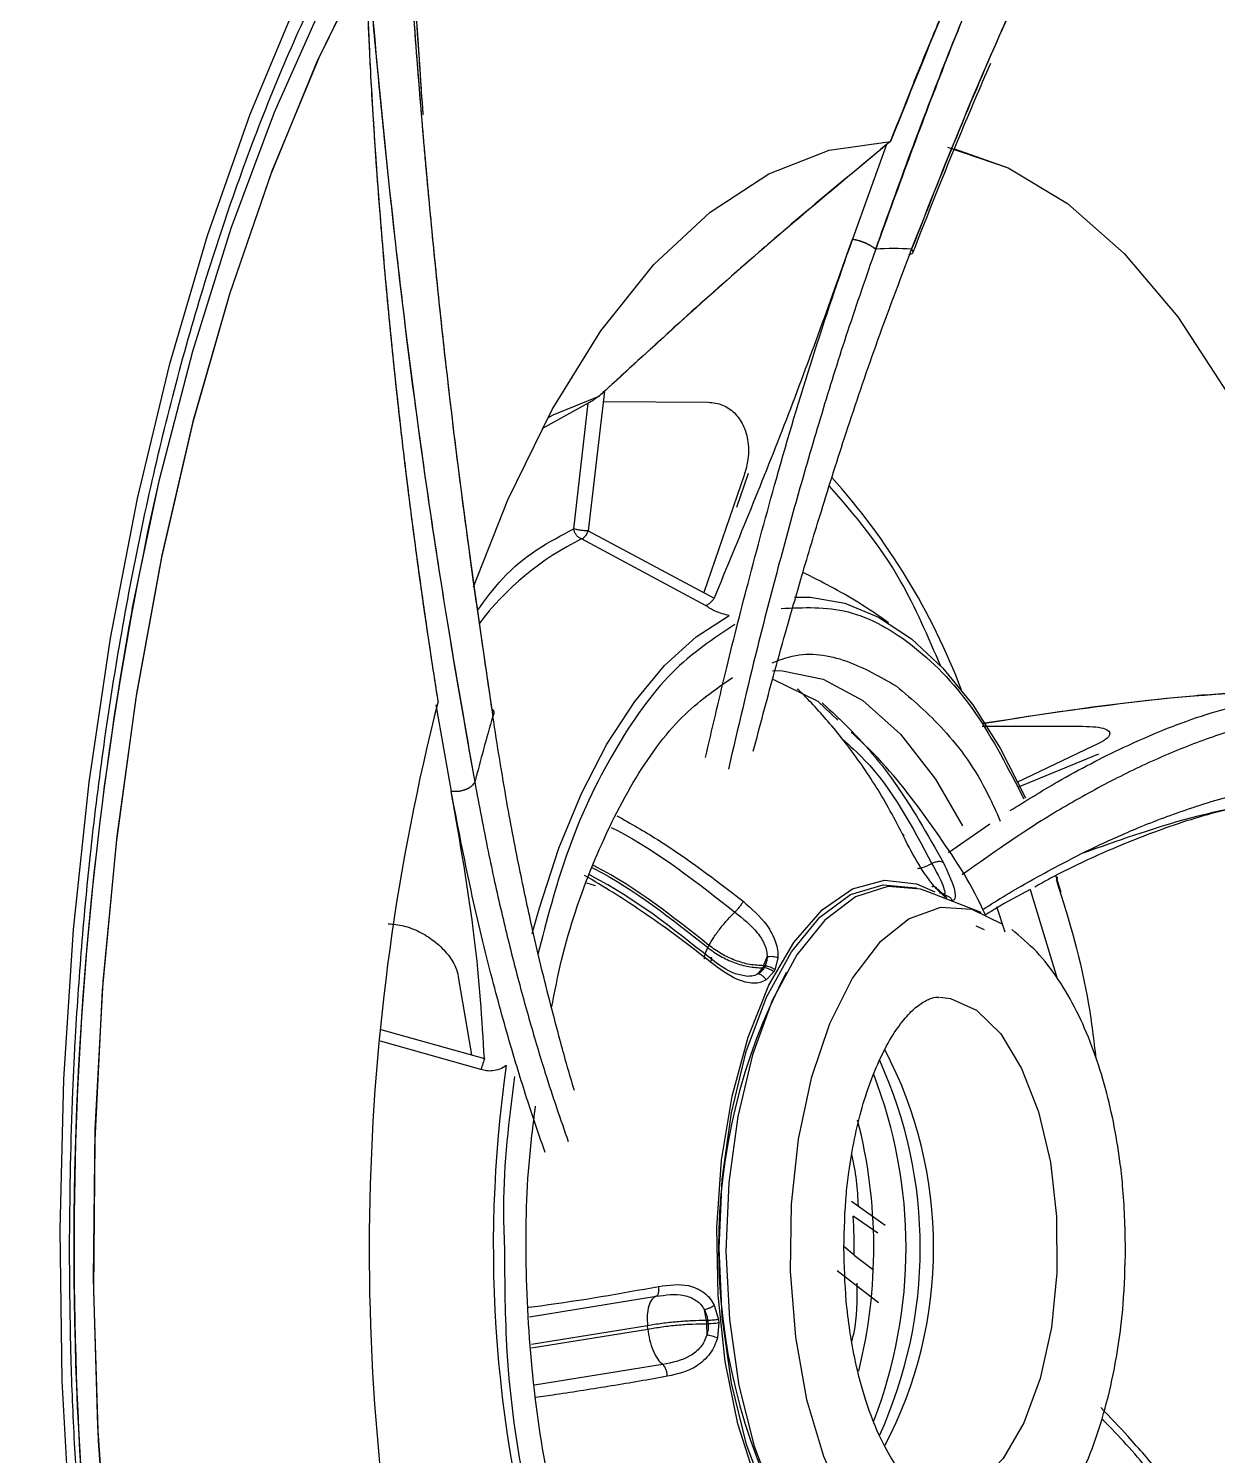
# Model space of a CAD drawing. Header units: inches. Extents: x 0 to 84, y -22 to 124.
# Drawn here: x 14.856 to 16.167, y 19.894 to 21.468 of the extents above; entities that cross this region are included whole.
import ezdxf

# ---------------------------------------------------------------- set-up
doc = ezdxf.new("R2010")
doc.units = ezdxf.units.IN
doc.header["$MEASUREMENT"] = 0
doc.layers.add('1', color=4, linetype='Continuous')
doc.layers.add('BDIM_CYAN', color=4, linetype='Continuous')

# ---------------------------------------------------------------- blocks, each defined once
blk = doc.blocks.new('2020 RELAY')
at = {"layer": '1', "color": 3, "linetype": 'Continuous', "lineweight": 25}
for points, knots in [([(17.3302, 16.6245), (17.322, 16.6184), (17.3057, 16.6062), (17.2811, 16.5883), (17.2564, 16.5708), (17.2315, 16.5535), (17.2064, 16.5366), (17.1813, 16.5201), (17.156, 16.5038), (17.1306, 16.4879), (17.1051, 16.4724), (17.0794, 16.4571), (17.0536, 16.4423), (17.0277, 16.4277), (17.0017, 16.4136), (16.9756, 16.3997), (16.9494, 16.3862), (16.9231, 16.3731), (16.8966, 16.3603), (16.8701, 16.3479), (16.8435, 16.3358), (16.8167, 16.3241), (16.7899, 16.3127), (16.763, 16.3017), (16.736, 16.2911), (16.7089, 16.2808), (16.6817, 16.2709), (16.6545, 16.2613), (16.6271, 16.2521), (16.5997, 16.2433), (16.5723, 16.2349), (16.5447, 16.2268), (16.5171, 16.2191), (16.4894, 16.2117), (16.4617, 16.2047), (16.4339, 16.1981), (16.4061, 16.1919), (16.3782, 16.186), (16.3503, 16.1805), (16.3223, 16.1754), (16.2943, 16.1707), (16.2663, 16.1663), (16.2382, 16.1623), (16.2101, 16.1587), (16.182, 16.1554), (16.1539, 16.1525), (16.1257, 16.15), (16.0975, 16.1479), (16.0693, 16.1462), (16.0411, 16.1448), (16.013, 16.1438), (15.9848, 16.1432), (15.9566, 16.143), (15.9284, 16.1432), (15.9003, 16.1437), (15.8721, 16.1446), (15.844, 16.1459), (15.8159, 16.1476), (15.7878, 16.1497), (15.7598, 16.1521), (15.7318, 16.1549), (15.7038, 16.1581), (15.6759, 16.1617), (15.648, 16.1656), (15.6202, 16.1699), (15.5924, 16.1746), (15.5647, 16.1797), (15.537, 16.1851), (15.5094, 16.1909), (15.4819, 16.1971), (15.4545, 16.2037), (15.4271, 16.2106), (15.3998, 16.2179), (15.3725, 16.2256), (15.3454, 16.2336), (15.3183, 16.242), (15.1881, 16.2844), (14.9597, 16.3822), (14.6511, 16.5777), (14.3681, 16.8251), (14.1149, 17.1193), (13.8952, 17.4558), (13.7116, 17.8283), (13.5664, 18.2308), (13.4611, 18.656), (13.3968, 19.0966), (13.374, 19.545), (13.3931, 19.9932), (13.4536, 20.4335), (13.5551, 20.8582), (13.6963, 21.26), (13.8762, 21.6318), (14.0923, 21.9674), (14.3421, 22.2608), (14.6221, 22.5071), (14.9282, 22.7019), (15.2553, 22.8419), (15.5976, 22.9245), (15.9486, 22.9484), (16.301, 22.913), (16.5503, 22.8456), (16.6985, 22.7905), (16.7505, 22.7696), (16.8022, 22.7475), (16.8536, 22.724), (16.9046, 22.6992), (16.9552, 22.6731), (17.0055, 22.6458), (17.0553, 22.6171), (17.1047, 22.5872), (17.1536, 22.5561), (17.2021, 22.5237), (17.2501, 22.4901), (17.2817, 22.4667), (17.2975, 22.455)], [0, 0, 0, 0, 0.002502, 0.005004, 0.007506, 0.010008, 0.012509, 0.015011, 0.017512, 0.020014, 0.022515, 0.025017, 0.027518, 0.03002, 0.032521, 0.035022, 0.037523, 0.040024, 0.042525, 0.045026, 0.047527, 0.050028, 0.052529, 0.05503, 0.057531, 0.060031, 0.062532, 0.065033, 0.067534, 0.070034, 0.072535, 0.075036, 0.077537, 0.080038, 0.082539, 0.08504, 0.087541, 0.090043, 0.092544, 0.095046, 0.097547, 0.100049, 0.102551, 0.105052, 0.107554, 0.110056, 0.112558, 0.11506, 0.117562, 0.120064, 0.122566, 0.125068, 0.12757, 0.130072, 0.132574, 0.135076, 0.137577, 0.140079, 0.142581, 0.145082, 0.147584, 0.150086, 0.152587, 0.155089, 0.15759, 0.160092, 0.162593, 0.165095, 0.167596, 0.170097, 0.172599, 0.1751, 0.177601, 0.180102, 0.182603, 0.185104, 0.187606, 0.218845, 0.250085, 0.281328, 0.312575, 0.343824, 0.375073, 0.406319, 0.437562, 0.468804, 0.500046, 0.531287, 0.562529, 0.593772, 0.625017, 0.656266, 0.687515, 0.718762, 0.750006, 0.781244, 0.812485, 0.843729, 0.874977, 0.906228, 0.937469, 0.942278, 0.947087, 0.951897, 0.956706, 0.961516, 0.966326, 0.971136, 0.975946, 0.980757, 0.985567, 0.990378, 0.995189, 1, 1, 1, 1]), ([(16.6732, 21.9576), (16.5892, 22.0192), (16.4212, 22.1424), (16.1486, 22.2697), (15.867, 22.3526), (15.5794, 22.3847), (15.2915, 22.3677), (15.0082, 22.3004), (14.7343, 22.1852), (14.4748, 22.0229), (14.2341, 21.8177), (14.0167, 21.5718), (13.826, 21.2908), (13.6659, 20.9785), (13.5382, 20.6413), (13.4471, 20.2845), (13.3899, 19.9173), (13.384, 19.6688), (13.381, 19.5459)], [0, 0, 0, 0, 0.062584, 0.125162, 0.187745, 0.250324, 0.312916, 0.375487, 0.438081, 0.500649, 0.563252, 0.625812, 0.688396, 0.750974, 0.813558, 0.876137, 0.938707, 1, 1, 1, 1]), ([(13.3815, 19.5236), (13.3856, 19.4029), (13.3941, 19.1567), (13.4547, 18.7915), (13.5494, 18.4345), (13.6806, 18.0969), (13.8438, 17.7844), (14.0375, 17.5029), (14.2573, 17.2566), (14.5002, 17.0507), (14.7612, 16.8879), (15.0363, 16.7721), (15.3203, 16.7041), (15.6085, 16.6865), (15.8957, 16.718), (16.1764, 16.8003), (16.4477, 16.927), (16.6145, 17.0498), (16.6978, 17.1112)], [0, 0, 0, 0, 0.060245, 0.122878, 0.185562, 0.248182, 0.310853, 0.373485, 0.436149, 0.498788, 0.56146, 0.624091, 0.686766, 0.749394, 0.812074, 0.874697, 0.937386, 1, 1, 1, 1])]:
    blk.add_open_spline(points, degree=3, knots=knots, dxfattribs=at)
at = {"layer": 'BDIM_CYAN'}
for p, q in [((15.8069, 20.8431), (15.8025, 20.8396)), ((15.8025, 20.8396), (15.7647, 20.7354)), ((15.8025, 20.8396), (15.7647, 20.7354)), ((15.4912, 20.5675), (15.4733, 20.4136)), ((15.4732, 20.5545), (15.4223, 20.5261)), ((15.4574, 20.4158), (15.4732, 20.5545)), ((15.4896, 20.5563), (15.6058, 20.5556)), ((15.6452, 20.475), (15.6007, 20.3455)), ((15.6499, 20.4767), (15.637, 20.4393)), ((15.6028, 20.3312), (15.466, 20.4047)), ((15.4733, 20.4136), (15.6122, 20.3394)), ((15.7268, 20.2254), (15.6765, 20.2498)), ((15.3053, 20.2218), (15.3222, 20.1261)), ((15.3053, 20.2218), (15.3222, 20.1261)), ((15.7487, 20.2047), (15.7268, 20.2254)), ((15.7315, 20.2238), (15.7373, 20.2183)), ((15.9079, 20.1982), (16.0186, 20.198)), ((16.0299, 20.176), (15.946, 20.136)), ((15.9474, 20.1307), (16.0367, 20.1677)), ((15.8709, 20.0589), (15.9164, 20.0902)), ((15.4814, 20.0219), (15.4717, 20.0248)), ((15.9888, 20.0337), (15.9948, 20.0151)), ((15.9066, 19.9925), (15.8491, 20.0151)), ((15.8672, 20.0095), (15.8586, 20.0174)), ((15.9609, 20.0179), (15.9901, 19.9209)), ((15.9236, 19.9993), (15.9328, 19.9712)), ((15.9009, 19.9779), (15.91, 19.9737)), ((15.6052, 19.9538), (15.6065, 19.9563)), ((15.6656, 19.9314), (15.6605, 19.9247)), ((15.6656, 19.9314), (15.6671, 19.9314)), ((15.6668, 19.9338), (15.6706, 19.9435)), ((15.6684, 19.9338), (15.6668, 19.9338)), ((15.6792, 19.9294), (15.678, 19.927)), ((15.6826, 19.9423), (15.6792, 19.9294)), ((15.33, 19.9217), (15.3445, 19.8354)), ((15.678, 19.927), (15.6696, 19.9181)), ((15.3549, 19.8194), (15.244, 19.8506)), ((15.2446, 19.8633), (15.3588, 19.8314)), ((15.801, 19.6471), (15.7638, 19.6736)), ((15.7926, 19.6389), (15.7657, 19.6576)), ((15.7667, 19.6145), (15.7553, 19.6242)), ((15.7667, 19.6145), (15.7881, 19.5984)), ((15.7935, 19.562), (15.7481, 19.5971)), ((15.4084, 19.5466), (15.5482, 19.5691)), ((15.6036, 19.5425), (15.6015, 19.5542)), ((15.6124, 19.5592), (15.6169, 19.5436)), ((15.5387, 19.5366), (15.4106, 19.516)), ((15.5391, 19.5329), (15.5387, 19.5366)), ((15.6052, 19.5425), (15.6036, 19.5425)), ((15.6039, 19.5389), (15.6041, 19.5264)), ((15.6039, 19.5389), (15.6055, 19.5389)), ((15.6172, 19.5401), (15.6159, 19.5234)), ((15.6169, 19.5436), (15.6172, 19.5401)), ((15.4109, 19.5123), (15.5391, 19.5329)), ((15.5554, 19.4939), (15.4139, 19.4711))]:
    blk.add_line(p, q, dxfattribs=at)
at = {"layer": 'BDIM_CYAN', "flags": 128}
for points in [[(15.2557, 18.0509), (15.1954, 18.1583), (15.1395, 18.276), (15.0885, 18.4031), (15.0428, 18.5388), (15.0026, 18.6821), (14.9682, 18.832), (14.9399, 18.9874), (14.9178, 19.1473), (14.9022, 19.3105), (14.8931, 19.4759), (14.8906, 19.6424), (14.8947, 19.8087), (14.9054, 19.9737), (14.9226, 20.1362), (14.9462, 20.2951), (14.976, 20.4493), (15.0118, 20.5978), (15.0534, 20.7393), (15.1004, 20.8731), (15.1526, 20.9981)], [(16.2729, 21.2831), (16.2518, 21.3082), (16.1824, 21.38), (16.1105, 21.4391), (16.0364, 21.4851), (15.9607, 21.5177), (15.884, 21.5367), (15.8068, 21.5418), (15.7297, 21.5331), (15.6532, 21.5107), (15.5778, 21.4747), (15.5042, 21.4253), (15.4329, 21.3629), (15.3643, 21.288), (15.2989, 21.2011), (15.2373, 21.1028), (15.1799, 20.9939), (15.127, 20.8751), (15.0791, 20.7472), (15.0366, 20.6113), (14.9996, 20.4682), (14.97, 20.3272)], [(16.0432, 21.4815), (16.0364, 21.4851), (15.9607, 21.5177), (15.884, 21.5367), (15.8068, 21.5418), (15.7297, 21.5332), (15.6532, 21.5107), (15.5778, 21.4747), (15.5042, 21.4253), (15.4329, 21.3629), (15.3643, 21.288), (15.2989, 21.2011), (15.2373, 21.1028), (15.1799, 20.9939), (15.127, 20.8751), (15.0791, 20.7472), (15.0366, 20.6113), (14.9996, 20.4682), (14.9918, 20.4337)], [(15.2328, 21.0508), (15.176, 20.9355), (15.1242, 20.8102), (15.0778, 20.6759), (15.0372, 20.5335), (15.0025, 20.3843), (14.9742, 20.2292), (14.9524, 20.0695), (14.9372, 19.9064), (14.9289, 19.7412), (14.9274, 19.575), (14.9328, 19.4093), (14.945, 19.2451), (14.9639, 19.0838), (14.9895, 18.9266), (15.0214, 18.7747), (15.0595, 18.6293), (15.1035, 18.4914), (15.153, 18.3622), (15.2076, 18.2425), (15.267, 18.1333), (15.3307, 18.0355)], [(15.2298, 21.0452), (15.174, 20.931), (15.1231, 20.8071), (15.0774, 20.6745), (15.0373, 20.5341), (15.0031, 20.3869), (14.975, 20.2341), (14.9532, 20.0768), (14.9379, 19.9161), (14.9292, 19.7532), (14.9272, 19.5893), (14.9319, 19.4257), (14.9433, 19.2636), (14.9612, 19.1041), (14.9855, 18.9485), (15.0161, 18.7978), (15.0527, 18.6533), (15.0951, 18.5159), (15.1429, 18.3867), (15.1958, 18.2667), (15.2534, 18.1567), (15.3152, 18.0576)], [(15.3469, 20.3517), (15.3847, 20.4479), (15.4334, 20.5475), (15.4873, 20.6343), (15.5457, 20.7073), (15.6077, 20.7653), (15.6725, 20.8076), (15.7392, 20.8337), (15.8069, 20.8431)], [(15.3469, 20.3517), (15.3847, 20.4479), (15.4334, 20.5475), (15.4873, 20.6343), (15.5457, 20.7073), (15.6077, 20.7653), (15.6725, 20.8076), (15.7392, 20.8337), (15.8069, 20.8431)], [(15.8697, 20.8368), (15.9367, 20.814), (16.0019, 20.7748), (16.0646, 20.7197), (16.1237, 20.6496), (16.1785, 20.5653), (16.2283, 20.4681), (16.2723, 20.3593), (16.31, 20.2404)], [(15.8761, 20.8354), (15.9367, 20.814), (16.0019, 20.7748), (16.0646, 20.7197), (16.1237, 20.6496), (16.1785, 20.5653), (16.2283, 20.4681), (16.2723, 20.3593), (16.31, 20.2404)], [(15.485, 20.5617), (15.4342, 20.5413), (15.4283, 20.538)], [(15.701, 20.3404), (15.7185, 20.3404), (15.7564, 20.3339), (15.7937, 20.3185), (15.8299, 20.2945), (15.8646, 20.262), (15.8974, 20.2216), (15.9279, 20.1738), (15.9557, 20.1191)], [(15.4116, 19.9693), (15.4194, 19.9976), (15.441, 20.0635), (15.466, 20.1239), (15.494, 20.1781), (15.5247, 20.2253), (15.5576, 20.265), (15.5925, 20.2968), (15.6289, 20.3201)], [(15.6766, 20.2594), (15.6877, 20.2593), (15.7326, 20.2498), (15.7763, 20.2263), (15.8179, 20.1893), (15.8564, 20.1397), (15.8862, 20.0881)], [(15.9075, 19.2762), (15.8833, 19.2499), (15.8496, 19.2267), (15.8144, 19.217), (15.7789, 19.2212), (15.7444, 19.239), (15.7121, 19.2699), (15.683, 19.3128), (15.6581, 19.3662), (15.6383, 19.4284), (15.6243, 19.4972), (15.6165, 19.5702), (15.6151, 19.6451), (15.6204, 19.7192), (15.632, 19.79), (15.6496, 19.8551), (15.6725, 19.9122), (15.7, 19.9596), (15.7312, 19.9954), (15.765, 20.0186), (15.8002, 20.0282), (15.8356, 20.0241), (15.8557, 20.0155)], [(15.8357, 19.226), (15.8348, 19.2258), (15.7987, 19.2221), (15.763, 19.2329), (15.7288, 19.2578), (15.6975, 19.2958), (15.6702, 19.3457), (15.6478, 19.4056), (15.6312, 19.4734), (15.621, 19.5465), (15.6176, 19.6224), (15.621, 19.6983), (15.6312, 19.7714), (15.6477, 19.8392), (15.6701, 19.8992), (15.6974, 19.9491), (15.7287, 19.9873), (15.7628, 20.0123), (15.7986, 20.0232), (15.8347, 20.0196), (15.8358, 20.0193)], [(15.8491, 20.0151), (15.8397, 20.0182), (15.8038, 20.0211), (15.7682, 20.0097), (15.7343, 19.9842), (15.7033, 19.9457), (15.6764, 19.8954), (15.6544, 19.8354), (15.6382, 19.7676), (15.6283, 19.6946), (15.6252, 19.619), (15.629, 19.5435), (15.6394, 19.4709), (15.6562, 19.4038), (15.6787, 19.3446), (15.7061, 19.2954), (15.7374, 19.2581), (15.7715, 19.2339), (15.8071, 19.2238), (15.8431, 19.2281), (15.849, 19.2302)], [(15.8964, 19.9959), (15.8618, 19.998), (15.8273, 19.9857), (15.7946, 19.9595), (15.765, 19.9204), (15.7395, 19.8698), (15.7192, 19.8097), (15.7049, 19.7424), (15.697, 19.6706), (15.696, 19.5968), (15.7018, 19.5241), (15.7142, 19.4552), (15.7328, 19.3927), (15.7567, 19.339), (15.7852, 19.2962), (15.8171, 19.266), (15.8512, 19.2495), (15.8861, 19.2473), (15.9065, 19.2527)], [(15.9308, 19.9793), (15.8967, 19.9958), (15.8964, 19.9959)], [(15.861, 19.8992), (15.8729, 19.8978), (15.9016, 19.8848)], [(15.9016, 19.8848), (15.9283, 19.8586), (15.9514, 19.8206), (15.97, 19.7727), (15.9831, 19.7172), (15.99, 19.657), (15.9903, 19.5951), (15.9842, 19.5346), (15.9717, 19.4784), (15.9537, 19.4295), (15.931, 19.3903), (15.9047, 19.3627), (15.8761, 19.3482), (15.8594, 19.3461)]]:
    blk.add_lwpolyline(points, dxfattribs=at)
at = {"layer": 'BDIM_CYAN'}
for centre, radius, start, end in [((15.8107, 20.4769), 0.2481, 85.5182, 94.706), ((15.1837, 19.971), 0.7505, 20.8482, 41.9189), ((18.7904, 19.6208), 3.8846, 167.9206, 190.2482), ((15.608, 20.118), 0.32, 116.3385, 142.9931), ((18.8336, 19.6211), 3.9275, 169.6432, 188.0712), ((17.674, 19.6205), 2.4423, 165.6598, 191.7567), ((16.9828, 19.7286), 1.6846, 163.4362, 165.9978), ((15.9868, 20.0305), 0.00416, 320.8353, 19.4866), ((15.8591, 20.0065), 0.00866, 20.5732, 54.3178), ((15.9918, 19.7576), 0.3696, 151.5415, 151.962), ((15.9934, 19.7576), 0.3696, 151.5415, 151.962), ((15.6667, 19.9146), 0.0168, 47.7194, 88.3081), ((16.2716, 19.6226), 0.6546, 152.3465, 207.6371), ((15.3834, 19.6227), 0.4709, 332.2953, 27.6802), ((16.7718, 19.6238), 1.4032, 171.812, 197.0823), ((15.3406, 19.6227), 0.499, 335.4665, 24.4429), ((15.2936, 19.6227), 0.5303, 338.9026, 21.1225), ((15.2209, 19.6226), 0.5674, 346.1129, 14.377), ((15.2057, 19.6227), 0.561, 359.1554, 3.5642), ((16.4323, 19.6201), 0.8324, 185.3475, 185.5922), ((16.4339, 19.6201), 0.8324, 185.3475, 185.5922), ((15.6052, 19.6002), 0.0612, 270.2702, 281.2821)]:
    blk.add_arc(centre, radius, start, end, dxfattribs=at)
for points, knots in [([(15.7881, 22.0762), (15.7736, 22.0821), (15.7331, 22.0988), (15.6646, 22.1147), (15.5824, 22.1243), (15.4975, 22.1215), (15.4134, 22.1066), (15.3315, 22.08), (15.253, 22.0432), (15.1761, 21.9959), (15.1011, 21.9382), (15.0284, 21.8704), (14.9582, 21.793), (14.8908, 21.7063), (14.8264, 21.6106), (14.7654, 21.5065), (14.7078, 21.3944), (14.654, 21.2748), (14.6042, 21.1483), (14.5586, 21.0155), (14.5173, 20.8771), (14.4805, 20.7338), (14.4484, 20.5867), (14.4213, 20.437), (14.3991, 20.2868), (14.3818, 20.1373), (14.3703, 20.0027), (14.3631, 19.8831), (14.3581, 19.7612), (14.3574, 19.6747), (14.3569, 19.6228)], [0, 0, 0, 0, 0.02057, 0.057651, 0.095591, 0.134676, 0.175192, 0.212609, 0.250096, 0.287639, 0.325216, 0.362806, 0.400394, 0.437971, 0.475529, 0.513062, 0.550566, 0.588036, 0.62546, 0.662825, 0.700104, 0.73726, 0.774227, 0.810882, 0.84698, 0.881916, 0.916227, 0.940667, 0.964501, 1, 1, 1, 1]), ([(14.9011, 19.6228), (14.9017, 19.6767), (14.9025, 19.7522), (14.9079, 19.8629), (14.9142, 19.9561), (14.9247, 20.0659), (14.9388, 20.1792), (14.957, 20.2953), (14.9792, 20.4119), (15.0054, 20.5274), (15.0356, 20.6403), (15.0696, 20.7497), (15.1071, 20.8545), (15.148, 20.9539), (15.192, 21.0473), (15.2388, 21.134), (15.2882, 21.2137), (15.3399, 21.2858), (15.3937, 21.3502), (15.4492, 21.4065), (15.5064, 21.4547), (15.5653, 21.494), (15.6127, 21.5199), (15.6405, 21.5293), (15.648, 21.5319)], [0, 0, 0, 0, 0.059469, 0.083201, 0.122558, 0.163224, 0.206648, 0.25174, 0.298052, 0.345225, 0.393005, 0.4412, 0.489669, 0.538305, 0.587032, 0.635796, 0.684573, 0.733366, 0.782218, 0.83121, 0.880495, 0.930313, 0.981028, 1, 1, 1, 1]), ([(16.109, 21.4231), (16.0826, 21.3793), (16.0297, 21.2918), (15.9483, 21.1267), (15.8681, 20.938), (15.8163, 20.7955), (15.7904, 20.7242)], [0, 0, 0, 0, 0.250185, 0.500172, 0.750054, 1, 1, 1, 1]), ([(15.7904, 20.7242), (15.8033, 20.7601), (15.8291, 20.832), (15.868, 20.9337), (15.9078, 21.0313), (15.9481, 21.123), (15.9889, 21.2089), (16.0293, 21.2871), (16.0696, 21.3592), (16.0959, 21.4018), (16.109, 21.4231)], [0, 0, 0, 0, 0.124974, 0.249925, 0.3714, 0.499828, 0.624811, 0.74983, 0.874891, 1, 1, 1, 1]), ([(15.8069, 20.8431), (15.8148, 20.8632), (15.8301, 20.9026), (15.8529, 20.9582), (15.8751, 21.0105), (15.8972, 21.0603), (15.9198, 21.1089), (15.941, 21.1525), (15.9608, 21.1913), (15.979, 21.2257), (15.9974, 21.2589), (16.0161, 21.2913), (16.0344, 21.3215), (16.0515, 21.3483), (16.0666, 21.3708), (16.0826, 21.3934), (16.0954, 21.4104), (16.1048, 21.4206), (16.1076, 21.4228), (16.1085, 21.4231), (16.1088, 21.4232), (16.1089, 21.4231), (16.109, 21.4231)], [0, 0, 0, 0, 0.08245, 0.161083, 0.23579, 0.310058, 0.385559, 0.462353, 0.521762, 0.581597, 0.641873, 0.702604, 0.764929, 0.820497, 0.869134, 0.910688, 0.974961, 0.992333, 0.997334, 0.99894, 0.999533, 1, 1, 1, 1]), ([(16.109, 21.4231), (16.109, 21.4231), (16.1088, 21.4231), (16.1084, 21.4231), (16.1076, 21.4227), (16.105, 21.4208), (16.1016, 21.417), (16.0971, 21.4119), (16.0927, 21.4064), (16.0875, 21.3998), (16.0807, 21.3906), (16.0717, 21.3781), (16.0604, 21.3616), (16.0475, 21.342), (16.033, 21.319), (16.0192, 21.2964), (16.0066, 21.2749), (15.9955, 21.2554), (15.9838, 21.2343), (15.9715, 21.2116), (15.9587, 21.1871), (15.9267, 21.1244), (15.8751, 21.0147), (15.83, 20.9011), (15.8069, 20.8431)], [0, 0, 0, 0, 0.000445, 0.001006, 0.003473, 0.007193, 0.023414, 0.035002, 0.048918, 0.065167, 0.083753, 0.114926, 0.15143, 0.193273, 0.240462, 0.293002, 0.327439, 0.363827, 0.402167, 0.442461, 0.484707, 0.528908, 0.759408, 1, 1, 1, 1]), ([(15.8301, 20.7242), (15.8454, 20.7633), (15.8762, 20.8415), (15.9132, 20.929), (15.9408, 20.9913), (15.9592, 21.0315), (15.9782, 21.0715), (15.9978, 21.1112), (16.0174, 21.1497), (16.0378, 21.188), (16.0595, 21.2269), (16.0818, 21.2651), (16.1076, 21.3069), (16.1334, 21.3467), (16.1519, 21.373), (16.16, 21.3845)], [0, 0, 0, 0, 0.140841, 0.282354, 0.336179, 0.391545, 0.448504, 0.507112, 0.567425, 0.625585, 0.69059, 0.762661, 0.827563, 0.924957, 1, 1, 1, 1]), ([(16.026, 21.165), (16.0112, 21.1367), (15.9791, 21.0754), (15.9301, 20.9686), (15.8796, 20.8501), (15.8465, 20.766), (15.8301, 20.7242)], [0, 0, 0, 0, 0.224496, 0.487088, 0.745603, 1, 1, 1, 1]), ([(15.2722, 21.1041), (15.2722, 21.1041), (15.2723, 21.1042), (15.2723, 21.1042), (15.2724, 21.1042), (15.2725, 21.1042), (15.2726, 21.1041), (15.2727, 21.104), (15.2729, 21.1035), (15.2732, 21.1023), (15.2743, 21.0968), (15.2753, 21.0869), (15.2768, 21.0721), (15.2781, 21.0551), (15.2799, 21.032), (15.282, 21.0018), (15.2846, 20.9641), (15.2876, 20.9207), (15.2897, 20.8895), (15.2909, 20.8728), (15.2909, 20.8725)], [0, 0, 0, 0, 0.000789, 0.001492, 0.002145, 0.002797, 0.003493, 0.004274, 0.006188, 0.011781, 0.020007, 0.080571, 0.138419, 0.211204, 0.298825, 0.436083, 0.598213, 0.784709, 0.994987, 1, 1, 1, 1]), ([(15.2722, 21.104), (15.2722, 21.1041), (15.2723, 21.1042), (15.2724, 21.1042), (15.2725, 21.1042), (15.2725, 21.1042), (15.2726, 21.104), (15.2729, 21.1036), (15.2731, 21.1027), (15.2741, 21.0981), (15.2751, 21.0893), (15.2765, 21.0756), (15.2778, 21.0589), (15.2799, 21.0323), (15.2826, 20.9931), (15.2863, 20.9387), (15.2891, 20.8986), (15.2906, 20.8767)], [0, 0, 0, 0, 0.001384, 0.001993, 0.002592, 0.003218, 0.003905, 0.005554, 0.010304, 0.017274, 0.068746, 0.125233, 0.198076, 0.287175, 0.473342, 0.712034, 1, 1, 1, 1]), ([(15.2722, 21.1041), (15.2752, 21.0589), (15.2806, 20.9774), (15.2878, 20.888), (15.2922, 20.8365), (15.2941, 20.8144), (15.296, 20.7942), (15.2977, 20.7759), (15.2992, 20.7594), (15.3049, 20.7), (15.3155, 20.5988), (15.3324, 20.4599), (15.3503, 20.3288), (15.3622, 20.2486), (15.3681, 20.2089)], [0, 0, 0, 0, 0.143681, 0.2589465, 0.2844391, 0.307979, 0.3295661, 0.3491999, 0.3668799, 0.3826057, 0.540573, 0.6961391, 0.8492892, 1, 1, 1, 1]), ([(15.2722, 21.104), (15.2744, 21.0703), (15.2794, 20.9953), (15.2877, 20.8875), (15.2971, 20.7804), (15.3064, 20.6853), (15.3171, 20.5865), (15.3291, 20.4868), (15.3421, 20.3883), (15.3552, 20.2954), (15.3636, 20.2387), (15.3681, 20.2089)], [0, 0, 0, 0, 0.107422, 0.238426, 0.342334, 0.449837, 0.545161, 0.666071, 0.783925, 0.886394, 1, 1, 1, 1]), ([(15.3078, 20.2254), (15.3047, 20.2451), (15.2987, 20.2838), (15.2902, 20.3426), (15.2822, 20.4007), (15.2746, 20.4593), (15.2674, 20.5194), (15.2611, 20.5765), (15.2556, 20.63), (15.2509, 20.6793), (15.2465, 20.7294), (15.2424, 20.7805), (15.2387, 20.8305), (15.2357, 20.8772), (15.2334, 20.9182), (15.2313, 20.9617), (15.23, 20.9964), (15.2299, 21.0207), (15.2303, 21.0274), (15.2306, 21.0293), (15.2307, 21.0299), (15.2308, 21.0302), (15.2308, 21.0303)], [0, 0, 0, 0, 0.082214, 0.160818, 0.235709, 0.310013, 0.385563, 0.462417, 0.521832, 0.581671, 0.641949, 0.702679, 0.764997, 0.820556, 0.869182, 0.910723, 0.974984, 0.992345, 0.99734, 0.998943, 0.999534, 1, 1, 1, 1]), ([(15.3078, 20.2254), (15.303, 20.2566), (15.2943, 20.3127), (15.2833, 20.3922), (15.2745, 20.4603), (15.2669, 20.5238), (15.2604, 20.5828), (15.2549, 20.6371), (15.2503, 20.6859), (15.2461, 20.7348), (15.2415, 20.7916), (15.2373, 20.8519), (15.2338, 20.9107), (15.2316, 20.9558), (15.2303, 20.9886), (15.2299, 21.0103), (15.23, 21.0227), (15.2304, 21.0279), (15.2306, 21.0296), (15.2308, 21.0301), (15.2308, 21.0303)], [0, 0, 0, 0, 0.1291917, 0.2322473, 0.3122403, 0.3909263, 0.471292, 0.5307151, 0.5898368, 0.6486412, 0.7071111, 0.7937508, 0.8636769, 0.916276, 0.9538658, 0.9800455, 0.9937503, 0.9977674, 0.9990924, 1, 1, 1, 1]), ([(15.2308, 21.0303), (15.2382, 20.9506), (15.2528, 20.7914), (15.2807, 20.5573), (15.3134, 20.3333), (15.3366, 20.2019), (15.3482, 20.1362)], [0, 0, 0, 0, 0.250185, 0.500172, 0.750054, 1, 1, 1, 1]), ([(15.2308, 21.0303), (15.2336, 20.9991), (15.239, 20.9386), (15.2487, 20.8403), (15.2589, 20.7442), (15.2702, 20.6474), (15.2826, 20.5493), (15.2972, 20.4447), (15.3138, 20.3361), (15.331, 20.2329), (15.3425, 20.1684), (15.3482, 20.1362)], [0, 0, 0, 0, 0.0979613, 0.1899246, 0.309839, 0.4021272, 0.5001035, 0.6285908, 0.7500105, 0.8749863, 1, 1, 1, 1]), ([(15.8313, 20.7201), (15.8485, 20.7639), (15.8771, 20.8364), (15.9059, 20.9031), (15.9174, 20.9295)], [0, 0, 0, 0, 0.604379, 1, 1, 1, 1]), ([(15.8025, 20.8396), (15.7483, 20.7945), (15.6396, 20.7041), (15.5366, 20.6093), (15.485, 20.5617)], [0, 0, 0, 0, 0.498632, 1, 1, 1, 1]), ([(15.8025, 20.8396), (15.7673, 20.8105), (15.7125, 20.7652), (15.6081, 20.6747), (15.5404, 20.6126), (15.4912, 20.5675)], [0, 0, 0, 0, 0.3301926, 0.5136003, 1, 1, 1, 1]), ([(15.6026, 20.1634), (15.6099, 20.1946), (15.6248, 20.2588), (15.6508, 20.3615), (15.6823, 20.4777), (15.7201, 20.6054), (15.7497, 20.6918), (15.7647, 20.7354)], [0, 0, 0, 0, 0.15975, 0.329609, 0.529308, 0.76251, 1, 1, 1, 1]), ([(15.7647, 20.7354), (15.741, 20.6689), (15.694, 20.5374), (15.6392, 20.4049), (15.6122, 20.3394)], [0, 0, 0, 0, 0.50531, 1, 1, 1, 1]), ([(15.7647, 20.7354), (15.767, 20.7349), (15.7705, 20.7342), (15.7757, 20.7324), (15.7796, 20.7309), (15.7832, 20.7291), (15.7873, 20.7268), (15.7892, 20.7252), (15.7904, 20.7242)], [0, 0, 0, 0, 0.238394, 0.367676, 0.499999, 0.632322, 0.761604, 1, 1, 1, 1]), ([(15.7904, 20.7242), (15.7892, 20.7252), (15.7873, 20.7268), (15.7833, 20.7291), (15.7797, 20.7308), (15.7758, 20.7324), (15.7706, 20.7341), (15.767, 20.7349), (15.7647, 20.7354)], [0, 0, 0, 0, 0.235292, 0.36364, 0.495629, 0.628267, 0.758474, 1, 1, 1, 1]), ([(15.7904, 20.7242), (15.7799, 20.6941), (15.7598, 20.6363), (15.7322, 20.5481), (15.7066, 20.4611), (15.6825, 20.3732), (15.6557, 20.2698), (15.6384, 20.1955), (15.628, 20.1508)], [0, 0, 0, 0, 0.163946, 0.315278, 0.467646, 0.619723, 0.770778, 1, 1, 1, 1]), ([(15.6554, 20.1704), (15.6591, 20.1843), (15.6663, 20.2121), (15.6782, 20.2556), (15.6923, 20.3063), (15.7098, 20.367), (15.7319, 20.4408), (15.7588, 20.5255), (15.7916, 20.6226), (15.8167, 20.6888), (15.8301, 20.7242)], [0, 0, 0, 0, 0.0733753, 0.1460031, 0.2298918, 0.3412647, 0.4682755, 0.6236746, 0.7990035, 1, 1, 1, 1]), ([(15.8268, 20.7185), (15.8282, 20.7187), (15.831, 20.7191), (15.8321, 20.7213), (15.8308, 20.7233), (15.8301, 20.7242)], [0, 0, 0, 0, 0.341242, 0.682483, 1, 1, 1, 1]), ([(15.4912, 20.5675), (15.4895, 20.566), (15.4862, 20.563), (15.481, 20.5591), (15.4771, 20.5565), (15.4746, 20.5551), (15.4736, 20.5547), (15.4732, 20.5545)], [0, 0, 0, 0, 0.269211, 0.534457, 0.779174, 0.893775, 1, 1, 1, 1]), ([(15.6058, 20.5556), (15.6112, 20.5549), (15.6219, 20.5536), (15.6353, 20.5442), (15.6452, 20.5301), (15.6505, 20.5114), (15.6504, 20.4921), (15.6467, 20.48), (15.6452, 20.475)], [0, 0, 0, 0, 0.161416, 0.322613, 0.489718, 0.670379, 0.864807, 1, 1, 1, 1]), ([(15.8623, 20.2641), (15.8482, 20.2967), (15.813, 20.3783), (15.7669, 20.4312), (15.7393, 20.463)], [0, 0, 0, 0, 0.399491, 1, 1, 1, 1]), ([(15.351, 20.3257), (15.36, 20.3379), (15.3925, 20.3818), (15.4302, 20.4015), (15.4574, 20.4158)], [0, 0, 0, 0, 0.277663, 1, 1, 1, 1]), ([(15.466, 20.4047), (15.4649, 20.4052), (15.4628, 20.4061), (15.4601, 20.4088), (15.4581, 20.4121), (15.4576, 20.4146), (15.4574, 20.4158)], [0, 0, 0, 0, 0.25, 0.5, 0.75, 1, 1, 1, 1]), ([(15.4733, 20.4136), (15.4718, 20.4136), (15.4689, 20.4137), (15.4642, 20.4142), (15.46, 20.4149), (15.4583, 20.4155), (15.4574, 20.4158)], [0, 0, 0, 0, 0.250604, 0.5017506, 0.7518643, 1, 1, 1, 1]), ([(15.466, 20.4047), (15.4667, 20.405), (15.468, 20.4056), (15.4699, 20.4075), (15.4719, 20.4102), (15.4728, 20.4124), (15.4733, 20.4136)], [0, 0, 0, 0, 0.235221, 0.500026, 0.721412, 1, 1, 1, 1]), ([(15.8047, 20.3121), (15.7935, 20.3199), (15.7634, 20.3407), (15.7307, 20.3573), (15.7101, 20.3677)], [0, 0, 0, 0, 0.372562, 1, 1, 1, 1]), ([(15.6028, 20.3312), (15.6035, 20.3314), (15.6051, 20.332), (15.6077, 20.3339), (15.6102, 20.3364), (15.6115, 20.3384), (15.6122, 20.3394)], [0, 0, 0, 0, 0.2440702, 0.5000004, 0.7559303, 1, 1, 1, 1]), ([(15.6289, 20.3201), (15.6263, 20.3207), (15.6212, 20.3219), (15.6139, 20.3248), (15.6077, 20.3279), (15.6044, 20.3301), (15.6028, 20.3312)], [0, 0, 0, 0, 0.282314, 0.563253, 0.780506, 1, 1, 1, 1]), ([(15.6861, 20.3279), (15.7108, 20.3291), (15.7609, 20.3314), (15.8342, 20.2898), (15.901, 20.2205), (15.9367, 20.1512), (15.9539, 20.1181)], [0, 0, 0, 0, 0.250583, 0.507547, 0.76451, 1, 1, 1, 1]), ([(15.6351, 20.3103), (15.6115, 20.2947), (15.5637, 20.2632), (15.5006, 20.1742), (15.4496, 20.0681), (15.4275, 19.9838), (15.4176, 19.9462)], [0, 0, 0, 0, 0.258125, 0.522822, 0.787519, 1, 1, 1, 1]), ([(15.6762, 20.268), (15.6836, 20.2708), (15.7107, 20.281), (15.7578, 20.274), (15.7953, 20.2526), (15.8135, 20.2422)], [0, 0, 0, 0, 0.1617988, 0.5930864, 1, 1, 1, 1]), ([(15.4329, 19.8873), (15.4364, 19.9051), (15.4475, 19.962), (15.4774, 20.0481), (15.5219, 20.1397), (15.5744, 20.2116), (15.6135, 20.2386), (15.6323, 20.2516)], [0, 0, 0, 0, 0.100179, 0.320166, 0.549299, 0.783295, 1, 1, 1, 1]), ([(15.8196, 20.0797), (15.8147, 20.0892), (15.8051, 20.1078), (15.7894, 20.1339), (15.7733, 20.1581), (15.7569, 20.1803), (15.7404, 20.2006), (15.7239, 20.2191), (15.7118, 20.232), (15.7049, 20.2383), (15.7038, 20.2394)], [0, 0, 0, 0, 0.159108, 0.31166, 0.457656, 0.597097, 0.729984, 0.856316, 0.976095, 1, 1, 1, 1]), ([(15.8135, 20.2422), (15.831, 20.2273), (15.867, 20.1965), (15.9056, 20.1438), (15.9236, 20.103), (15.9279, 20.0932)], [0, 0, 0, 0, 0.417225, 0.859442, 1, 1, 1, 1]), ([(16.3047, 20.2405), (16.2634, 20.2389), (16.1989, 20.2364), (16.0665, 20.225), (15.9757, 20.2112), (15.9081, 20.201)], [0, 0, 0, 0, 0.312172, 0.487913, 1, 1, 1, 1]), ([(16.3047, 20.2405), (16.2373, 20.2375), (16.105, 20.2315), (15.973, 20.2109), (15.9083, 20.2007)], [0, 0, 0, 0, 0.509231, 1, 1, 1, 1]), ([(15.9389, 20.1049), (15.9562, 20.1157), (15.998, 20.1419), (16.0684, 20.178), (16.1504, 20.2121), (16.2073, 20.2253), (16.236, 20.232)], [0, 0, 0, 0, 0.174194, 0.420188, 0.707453, 1, 1, 1, 1]), ([(15.3668, 20.2174), (15.367, 20.2173), (15.3688, 20.2161), (15.3696, 20.213), (15.3686, 20.2102), (15.3681, 20.2089)], [0, 0, 0, 0, 0.080527, 0.556799, 1, 1, 1, 1]), ([(15.7373, 20.2183), (15.7424, 20.2137), (15.7689, 20.1892), (15.8157, 20.1353), (15.8477, 20.0783), (15.8651, 20.0475)], [0, 0, 0, 0, 0.09762, 0.511671, 1, 1, 1, 1]), ([(15.4581, 19.796), (15.4554, 19.8049), (15.4504, 19.8219), (15.4427, 19.85), (15.434, 19.8826), (15.4236, 19.9234), (15.4113, 19.9755), (15.3976, 20.0393), (15.3825, 20.1174), (15.3731, 20.177), (15.3681, 20.2089)], [0, 0, 0, 0, 0.078805, 0.151007, 0.234404, 0.345125, 0.471391, 0.62588, 0.800181, 1, 1, 1, 1]), ([(16.2528, 20.2106), (16.2329, 20.2062), (16.1947, 20.1977), (16.1374, 20.1778), (16.0814, 20.1538), (16.0254, 20.1249), (15.96, 20.0867), (15.9136, 20.0538), (15.8857, 20.034)], [0, 0, 0, 0, 0.1642488, 0.3158613, 0.4685104, 0.6208685, 0.7722027, 1, 1, 1, 1]), ([(16.0186, 20.198), (16.0237, 20.1979), (16.0341, 20.1975), (16.0442, 20.1952), (16.0493, 20.1915), (16.0481, 20.1865), (16.0412, 20.181), (16.0332, 20.1775), (16.0299, 20.176)], [0, 0, 0, 0, 0.161416, 0.322613, 0.489718, 0.670379, 0.864807, 1, 1, 1, 1]), ([(15.7537, 20.1839), (15.762, 20.1764), (15.8035, 20.1389), (15.8306, 20.0875), (15.8523, 20.0464)], [0, 0, 0, 0, 0.200992, 1, 1, 1, 1]), ([(15.9114, 19.9897), (15.9105, 19.9918), (15.896, 20.0248), (15.8567, 20.0833), (15.8082, 20.1492), (15.7734, 20.1821), (15.7634, 20.1916)], [0, 0, 0, 0, 0.0273929, 0.4301478, 0.8354466, 1, 1, 1, 1]), ([(15.3482, 20.1362), (15.3471, 20.1347), (15.3454, 20.1323), (15.3414, 20.1296), (15.3378, 20.1279), (15.3337, 20.1267), (15.3284, 20.1257), (15.3246, 20.1259), (15.3222, 20.1261)], [0, 0, 0, 0, 0.241089, 0.371167, 0.503762, 0.635799, 0.764278, 1, 1, 1, 1]), ([(15.3482, 20.1362), (15.3471, 20.1347), (15.3455, 20.1324), (15.3416, 20.1297), (15.338, 20.128), (15.334, 20.1267), (15.3286, 20.1257), (15.3247, 20.1259), (15.3222, 20.1261)], [0, 0, 0, 0, 0.235292, 0.36364, 0.495629, 0.628267, 0.758474, 1, 1, 1, 1]), ([(15.3482, 20.1362), (15.353, 20.1105), (15.3623, 20.0612), (15.3773, 19.9934), (15.3927, 19.9305), (15.4089, 19.8715), (15.4283, 19.806), (15.4426, 19.7647), (15.4513, 19.7399)], [0, 0, 0, 0, 0.163946, 0.315278, 0.464911, 0.618234, 0.770778, 1, 1, 1, 1]), ([(15.9087, 19.9959), (15.9172, 20.0013), (15.9347, 20.0124), (15.9625, 20.0283), (15.9954, 20.0464), (16.0349, 20.0663), (16.0832, 20.0879), (16.139, 20.1088), (16.2036, 20.1278), (16.2486, 20.1345), (16.2727, 20.138)], [0, 0, 0, 0, 0.069867, 0.14277, 0.226976, 0.338771, 0.466262, 0.62225, 0.798243, 1, 1, 1, 1]), ([(15.3588, 19.8314), (15.3562, 19.8742), (15.351, 19.9607), (15.3319, 20.0705), (15.3222, 20.1261)], [0, 0, 0, 0, 0.4946905, 1, 1, 1, 1]), ([(15.4257, 19.7279), (15.4197, 19.7453), (15.4073, 19.7812), (15.3878, 19.8445), (15.3662, 19.9222), (15.3434, 20.0159), (15.3293, 20.0891), (15.3222, 20.1261)], [0, 0, 0, 0, 0.159749, 0.329609, 0.529308, 0.76251, 1, 1, 1, 1]), ([(16.2576, 20.12), (16.2331, 20.1164), (16.1844, 20.1093), (16.1129, 20.0878), (16.0459, 20.061), (15.9976, 20.0384), (15.9716, 20.0238), (15.9658, 20.0205)], [0, 0, 0, 0, 0.255941, 0.508145, 0.735419, 0.94028, 1, 1, 1, 1]), ([(16.2576, 20.12), (16.216, 20.1135), (16.1425, 20.1019), (16.0565, 20.0713), (16.0192, 20.058)], [0, 0, 0, 0, 0.565545, 1, 1, 1, 1]), ([(15.4987, 20.0864), (15.5007, 20.0853), (15.5502, 20.0601), (15.5935, 20.0258), (15.635, 19.9928)], [0, 0, 0, 0, 0.040705, 1, 1, 1, 1]), ([(15.505, 20.0993), (15.5201, 20.0907), (15.5693, 20.0627), (15.6135, 20.0286), (15.6442, 20.0049)], [0, 0, 0, 0, 0.306362, 1, 1, 1, 1]), ([(15.8586, 20.0174), (15.8568, 20.0194), (15.8531, 20.0235), (15.8452, 20.0341), (15.8325, 20.0539), (15.8246, 20.0697), (15.8196, 20.0797)], [0, 0, 0, 0, 0.123689, 0.24976, 0.523037, 1, 1, 1, 1]), ([(15.8196, 20.0797), (15.8202, 20.0793), (15.8212, 20.0785), (15.8212, 20.0772), (15.8212, 20.0767)], [0, 0, 0, 0, 0.588171, 1, 1, 1, 1]), ([(15.4773, 20.0421), (15.4783, 20.0416), (15.5248, 20.0178), (15.5654, 19.9855), (15.6052, 19.9538)], [0, 0, 0, 0, 0.020578, 1, 1, 1, 1]), ([(15.6065, 19.9563), (15.5667, 19.9879), (15.526, 20.0204), (15.4794, 20.0442), (15.4783, 20.0448)], [0, 0, 0, 0, 0.976861, 1, 1, 1, 1]), ([(15.8523, 20.0464), (15.8486, 20.0446), (15.8432, 20.042), (15.838, 20.041), (15.8364, 20.0408)], [0, 0, 0, 0, 0.694816, 1, 1, 1, 1]), ([(15.8651, 20.0475), (15.8644, 20.0479), (15.8631, 20.0487), (15.8598, 20.0488), (15.856, 20.0481), (15.8535, 20.047), (15.8523, 20.0464)], [0, 0, 0, 0, 0.242188, 0.5, 0.757811, 1, 1, 1, 1]), ([(15.8523, 20.0464), (15.8571, 20.0377), (15.8642, 20.0249), (15.8661, 20.0173), (15.8667, 20.0149)], [0, 0, 0, 0, 0.683259, 1, 1, 1, 1]), ([(15.8651, 20.0475), (15.8696, 20.0378), (15.8767, 20.0226), (15.8787, 20.0103), (15.8774, 20.0063), (15.8758, 20.0059), (15.875, 20.0057)], [0, 0, 0, 0, 0.47703, 0.750267, 0.876326, 1, 1, 1, 1]), ([(15.6082, 19.9379), (15.5965, 19.9471), (15.5733, 19.9652), (15.5373, 19.9906), (15.5028, 20.0135), (15.4798, 20.0272), (15.4693, 20.0335)], [0, 0, 0, 0, 0.266691, 0.527934, 0.783803, 1, 1, 1, 1]), ([(15.6077, 19.9421), (15.5662, 19.9751), (15.524, 20.0088), (15.4756, 20.0335), (15.4747, 20.0339)], [0, 0, 0, 0, 0.980712, 1, 1, 1, 1]), ([(15.99, 20.0278), (16.0036, 19.9838), (16.0226, 19.9223), (16.0309, 19.8516), (16.0333, 19.8315)], [0, 0, 0, 0, 0.715594, 1, 1, 1, 1]), ([(15.8586, 20.0174), (15.8584, 20.018), (15.858, 20.0193), (15.8565, 20.0205), (15.8546, 20.0212), (15.853, 20.021), (15.8523, 20.0209)], [0, 0, 0, 0, 0.253859, 0.511348, 0.762851, 1, 1, 1, 1]), ([(15.8642, 20.0135), (15.8631, 20.0143), (15.861, 20.0159), (15.8584, 20.0187), (15.857, 20.0201)], [0, 0, 0, 0, 0.497137, 1, 1, 1, 1]), ([(15.8667, 20.0149), (15.8667, 20.0141), (15.8666, 20.0124), (15.8655, 20.0121), (15.865, 20.0119)], [0, 0, 0, 0, 0.502628, 1, 1, 1, 1]), ([(15.865, 20.0119), (15.8659, 20.0119), (15.8679, 20.0117), (15.8708, 20.0104), (15.8733, 20.0085), (15.8744, 20.0066), (15.875, 20.0057)], [0, 0, 0, 0, 0.23715, 0.488653, 0.746142, 1, 1, 1, 1]), ([(15.9609, 20.0179), (15.9482, 20.0111), (15.9317, 20.0024), (15.9152, 19.9921), (15.9114, 19.9897)], [0, 0, 0, 0, 0.7729, 1, 1, 1, 1]), ([(15.6065, 19.9563), (15.6082, 19.9591), (15.6116, 19.965), (15.619, 19.9752), (15.6272, 19.9851), (15.6324, 19.9903), (15.635, 19.9928)], [0, 0, 0, 0, 0.242859, 0.5, 0.757141, 1, 1, 1, 1]), ([(15.6442, 20.0049), (15.6437, 20.004), (15.6426, 20.0021), (15.6402, 19.9987), (15.6375, 19.9954), (15.6358, 19.9937), (15.635, 19.9928)], [0, 0, 0, 0, 0.242188, 0.4999997, 0.7578115, 1, 1, 1, 1]), ([(15.635, 19.9928), (15.6439, 19.9859), (15.6569, 19.9756), (15.6673, 19.9594), (15.6703, 19.9501), (15.6705, 19.9457), (15.6706, 19.9435)], [0, 0, 0, 0, 0.5222302, 0.7643278, 0.8827821, 1, 1, 1, 1]), ([(15.6442, 20.0049), (15.6536, 19.9967), (15.6683, 19.9839), (15.6793, 19.9633), (15.6825, 19.9508), (15.6826, 19.9451), (15.6826, 19.9423)], [0, 0, 0, 0, 0.477038, 0.750293, 0.876096, 1, 1, 1, 1]), ([(15.2525, 19.9802), (15.2582, 19.9797), (15.2696, 19.9787), (15.2875, 19.9717), (15.3041, 19.9612), (15.3182, 19.9476), (15.3272, 19.9337), (15.3291, 19.9252), (15.33, 19.9217)], [0, 0, 0, 0, 0.161416, 0.322613, 0.489718, 0.670379, 0.864807, 1, 1, 1, 1]), ([(16.066, 19.6226), (16.0655, 19.6456), (16.0646, 19.6778), (16.0593, 19.7241), (16.053, 19.7621), (16.0427, 19.8047), (16.0293, 19.8458), (16.0125, 19.8846), (15.9922, 19.9195), (15.9687, 19.9503), (15.9499, 19.9659), (15.9405, 19.9737)], [0, 0, 0, 0, 0.155, 0.217476, 0.320099, 0.42468, 0.535119, 0.648545, 0.764194, 0.881659, 1, 1, 1, 1]), ([(15.6052, 19.9538), (15.604, 19.9513), (15.6015, 19.9462), (15.6006, 19.9422), (15.6015, 19.9416), (15.6017, 19.9415)], [0, 0, 0, 0, 0.435793, 0.897135, 1, 1, 1, 1]), ([(15.6052, 19.9538), (15.6097, 19.9505), (15.6188, 19.944), (15.6343, 19.9369), (15.6503, 19.9323), (15.6605, 19.9317), (15.6656, 19.9314)], [0, 0, 0, 0, 0.25, 0.5, 0.75, 1, 1, 1, 1]), ([(15.6668, 19.9338), (15.6617, 19.9341), (15.6516, 19.9346), (15.6356, 19.9393), (15.6201, 19.9464), (15.6111, 19.953), (15.6065, 19.9563)], [0, 0, 0, 0, 0.25, 0.5, 0.75, 1, 1, 1, 1]), ([(15.6082, 19.9379), (15.6086, 19.9388), (15.6096, 19.9406), (15.6099, 19.9422), (15.6093, 19.9429), (15.6082, 19.9423), (15.6077, 19.9421)], [0, 0, 0, 0, 0.242181, 0.499995, 0.757809, 1, 1, 1, 1]), ([(15.6491, 19.9221), (15.6446, 19.9228), (15.6303, 19.9251), (15.6168, 19.9352), (15.6077, 19.9421)], [0, 0, 0, 0, 0.316758, 1, 1, 1, 1]), ([(15.6696, 19.9181), (15.6675, 19.9171), (15.6633, 19.915), (15.6527, 19.914), (15.6333, 19.9188), (15.6179, 19.9305), (15.6082, 19.9379)], [0, 0, 0, 0, 0.123611, 0.24939, 0.525922, 1, 1, 1, 1]), ([(15.6671, 19.9314), (15.6663, 19.93), (15.6646, 19.9274), (15.6619, 19.9256), (15.6605, 19.9247)], [0, 0, 0, 0, 0.493006, 1, 1, 1, 1]), ([(15.6706, 19.9435), (15.6705, 19.9417), (15.6704, 19.9382), (15.6691, 19.9352), (15.6684, 19.9338)], [0, 0, 0, 0, 0.506993, 1, 1, 1, 1]), ([(15.6826, 19.9423), (15.6817, 19.9426), (15.68, 19.9433), (15.6768, 19.9438), (15.6736, 19.9439), (15.6716, 19.9436), (15.6706, 19.9435)], [0, 0, 0, 0, 0.245407, 0.499999, 0.754592, 1, 1, 1, 1]), ([(15.6605, 19.9247), (15.6588, 19.9239), (15.6554, 19.9223), (15.6512, 19.9222), (15.6491, 19.9221)], [0, 0, 0, 0, 0.497374, 1, 1, 1, 1]), ([(15.6696, 19.9181), (15.669, 19.919), (15.6678, 19.9208), (15.6654, 19.9229), (15.6629, 19.9243), (15.6613, 19.9246), (15.6605, 19.9247)], [0, 0, 0, 0, 0.253858, 0.511348, 0.762851, 1, 1, 1, 1]), ([(15.7553, 19.6226), (15.7558, 19.6428), (15.7565, 19.671), (15.7613, 19.711), (15.7667, 19.7433), (15.7753, 19.7786), (15.7862, 19.8111), (15.7989, 19.8398), (15.8126, 19.8633), (15.8266, 19.8808), (15.8396, 19.8923), (15.851, 19.8979), (15.8561, 19.8998), (15.8596, 19.899), (15.8601, 19.8989)], [0, 0, 0, 0, 0.1282632, 0.1798596, 0.264054, 0.34898, 0.4372622, 0.5260303, 0.6142229, 0.701521, 0.7890438, 0.8801241, 0.984806, 1, 1, 1, 1]), ([(15.3588, 19.8314), (15.3586, 19.8307), (15.3582, 19.8292), (15.3572, 19.8261), (15.3561, 19.8227), (15.3553, 19.8205), (15.3549, 19.8194)], [0, 0, 0, 0, 0.243718, 0.499518, 0.755577, 1, 1, 1, 1]), ([(15.3829, 19.8237), (15.3806, 19.8222), (15.3759, 19.8193), (15.3683, 19.8176), (15.3612, 19.8176), (15.357, 19.8188), (15.3549, 19.8194)], [0, 0, 0, 0, 0.282348, 0.563256, 0.780507, 1, 1, 1, 1]), ([(15.3918, 19.8116), (15.3859, 19.7638), (15.3781, 19.7013), (15.3803, 19.6376), (15.3809, 19.6226)], [0, 0, 0, 0, 0.765324, 1, 1, 1, 1]), ([(15.4676, 19.2307), (15.4568, 19.2636), (15.4339, 19.3335), (15.413, 19.4561), (15.4036, 19.5859), (15.4047, 19.6954), (15.4125, 19.7575), (15.4152, 19.7788)], [0, 0, 0, 0, 0.20667, 0.439341, 0.667177, 0.885919, 1, 1, 1, 1]), ([(15.7714, 19.6682), (15.7709, 19.6779), (15.7699, 19.6978), (15.7661, 19.7162), (15.7642, 19.7257)], [0, 0, 0, 0, 0.482457, 1, 1, 1, 1]), ([(14.3569, 19.6228), (14.3575, 19.5614), (14.3583, 19.4755), (14.3638, 19.3496), (14.3702, 19.2436), (14.3809, 19.1183), (14.3953, 18.9885), (14.4139, 18.8548), (14.4367, 18.7196), (14.4638, 18.5847), (14.4951, 18.4514), (14.5306, 18.3208), (14.5701, 18.194), (14.6135, 18.0716), (14.6606, 17.9546), (14.7112, 17.8435), (14.7651, 17.7388), (14.8222, 17.641), (14.8822, 17.5506), (14.945, 17.4679), (15.0104, 17.3933), (15.0783, 17.3269), (15.1485, 17.2691), (15.2211, 17.2202), (15.296, 17.1805), (15.3732, 17.1503), (15.4529, 17.1303), (15.5351, 17.1212), (15.62, 17.1237), (15.7041, 17.139), (15.7826, 17.1636), (15.8312, 17.1878), (15.8538, 17.199)], [0, 0, 0, 0, 0.040811, 0.057032, 0.083957, 0.111794, 0.141547, 0.17248, 0.204296, 0.236757, 0.269693, 0.302981, 0.336528, 0.370262, 0.404132, 0.438097, 0.472129, 0.506211, 0.540334, 0.574503, 0.608729, 0.643039, 0.677477, 0.712109, 0.747029, 0.782371, 0.818313, 0.855088, 0.892973, 0.932246, 0.968514, 1, 1, 1, 1]), ([(15.6488, 17.7124), (15.6461, 17.7132), (15.6219, 17.7206), (15.5766, 17.7445), (15.5135, 17.7846), (15.452, 17.8356), (15.3923, 17.8959), (15.3346, 17.9656), (15.2793, 18.0444), (15.2266, 18.1318), (15.177, 18.2274), (15.1307, 18.3307), (15.088, 18.441), (15.0493, 18.5576), (15.0148, 18.6797), (14.9846, 18.8061), (14.9592, 18.9356), (14.9386, 19.0658), (14.9229, 19.1936), (14.9127, 19.3071), (14.9063, 19.4088), (14.902, 19.5101), (14.9014, 19.5821), (14.9011, 19.6228)], [0, 0, 0, 0, 0.006713, 0.060649, 0.113918, 0.166759, 0.219364, 0.271866, 0.324334, 0.376806, 0.429298, 0.481804, 0.534299, 0.58674, 0.639056, 0.691132, 0.742759, 0.793508, 0.842305, 0.88808, 0.920715, 0.955264, 1, 1, 1, 1]), ([(15.3809, 19.6226), (15.3811, 19.5842), (15.3816, 19.4925), (15.4011, 19.3523), (15.4268, 19.262), (15.4395, 19.2175)], [0, 0, 0, 0, 0.26687, 0.638043, 1, 1, 1, 1]), ([(15.8592, 19.3463), (15.8559, 19.3465), (15.8501, 19.3469), (15.8364, 19.3552), (15.8216, 19.3698), (15.8062, 19.3918), (15.7916, 19.4204), (15.7785, 19.4555), (15.7686, 19.4929), (15.7618, 19.5298), (15.7566, 19.5717), (15.7558, 19.6029), (15.7553, 19.6226)], [0, 0, 0, 0, 0.128145, 0.227999, 0.324695, 0.421649, 0.519493, 0.616161, 0.720856, 0.799696, 0.87304, 1, 1, 1, 1]), ([(15.9106, 19.2554), (15.9132, 19.2562), (15.9285, 19.2611), (15.9527, 19.2801), (15.9818, 19.3105), (16.0058, 19.3479), (16.0253, 19.3889), (16.0409, 19.4339), (16.052, 19.4783), (16.0593, 19.521), (16.0647, 19.5676), (16.0655, 19.6017), (16.066, 19.6226)], [0, 0, 0, 0, 0.024726, 0.143933, 0.265155, 0.38214, 0.493572, 0.599567, 0.710505, 0.792915, 0.873408, 1, 1, 1, 1]), ([(15.5512, 19.58), (15.5622, 19.5816), (15.5798, 19.584), (15.5988, 19.5757), (15.6079, 19.5671), (15.6109, 19.5618), (15.6124, 19.5592)], [0, 0, 0, 0, 0.471205, 0.750514, 0.876199, 1, 1, 1, 1]), ([(15.764, 19.5197), (15.7649, 19.5228), (15.7703, 19.5418), (15.7702, 19.5647), (15.7701, 19.5838)], [0, 0, 0, 0, 0.1633758, 1, 1, 1, 1]), ([(15.4076, 19.557), (15.4121, 19.5576), (15.4624, 19.5641), (15.5088, 19.5724), (15.5512, 19.58)], [0, 0, 0, 0, 0.0895, 1, 1, 1, 1]), ([(15.5482, 19.5691), (15.5466, 19.5682), (15.5433, 19.5665), (15.5399, 19.5589), (15.5381, 19.5487), (15.5385, 19.5406), (15.5387, 19.5366)], [0, 0, 0, 0, 0.242796, 0.499913, 0.757078, 1, 1, 1, 1]), ([(15.5482, 19.5691), (15.5488, 19.5694), (15.5499, 19.57), (15.551, 19.5725), (15.5515, 19.576), (15.5513, 19.5787), (15.5512, 19.58)], [0, 0, 0, 0, 0.242189, 0.500001, 0.757813, 1, 1, 1, 1]), ([(15.5482, 19.5691), (15.5586, 19.5706), (15.5739, 19.5729), (15.5904, 19.5665), (15.5977, 19.5603), (15.6002, 19.5562), (15.6015, 19.5542)], [0, 0, 0, 0, 0.522215, 0.764334, 0.882785, 1, 1, 1, 1]), ([(15.6124, 19.5592), (15.6116, 19.5587), (15.61, 19.5576), (15.6071, 19.5561), (15.6041, 19.5549), (15.6023, 19.5544), (15.6015, 19.5542)], [0, 0, 0, 0, 0.245407, 0.499999, 0.754592, 1, 1, 1, 1]), ([(15.6015, 19.5542), (15.6024, 19.5523), (15.6042, 19.5487), (15.6049, 19.5445), (15.6052, 19.5425)], [0, 0, 0, 0, 0.506993, 1, 1, 1, 1]), ([(15.6036, 19.5425), (15.5984, 19.5424), (15.5881, 19.5422), (15.5712, 19.541), (15.5543, 19.5392), (15.5439, 19.5375), (15.5387, 19.5366)], [0, 0, 0, 0, 0.25, 0.5, 0.75, 1, 1, 1, 1]), ([(15.5391, 19.5329), (15.5442, 19.5338), (15.5546, 19.5356), (15.5716, 19.5375), (15.5885, 19.5387), (15.5988, 19.5389), (15.6039, 19.5389)], [0, 0, 0, 0, 0.25, 0.5, 0.75, 1, 1, 1, 1]), ([(15.6055, 19.5389), (15.6056, 19.5369), (15.6058, 19.5327), (15.6047, 19.5285), (15.6041, 19.5264)], [0, 0, 0, 0, 0.4930063, 1, 1, 1, 1]), ([(15.5391, 19.5329), (15.5396, 19.5289), (15.5407, 19.5206), (15.5447, 19.5089), (15.5497, 19.4992), (15.5536, 19.4956), (15.5554, 19.4939)], [0, 0, 0, 0, 0.242922, 0.500087, 0.757204, 1, 1, 1, 1]), ([(15.6041, 19.5264), (15.6033, 19.524), (15.6016, 19.5192), (15.5958, 19.5107), (15.581, 19.4989), (15.5658, 19.4959), (15.5554, 19.4939)], [0, 0, 0, 0, 0.117217, 0.235671, 0.477768, 1, 1, 1, 1]), ([(15.6159, 19.5234), (15.6149, 19.5203), (15.6129, 19.5141), (15.6058, 19.5026), (15.5892, 19.4875), (15.5718, 19.4834), (15.5607, 19.4809)], [0, 0, 0, 0, 0.123898, 0.249753, 0.523032, 1, 1, 1, 1]), ([(15.6159, 19.5234), (15.6149, 19.5237), (15.6131, 19.5242), (15.6099, 19.525), (15.6068, 19.5258), (15.605, 19.5262), (15.6041, 19.5264)], [0, 0, 0, 0, 0.253858, 0.511348, 0.762851, 1, 1, 1, 1]), ([(15.5607, 19.4809), (15.5605, 19.4822), (15.5602, 19.4849), (15.559, 19.4889), (15.5573, 19.4921), (15.556, 19.4933), (15.5554, 19.4939)], [0, 0, 0, 0, 0.2421821, 0.4999954, 0.7578091, 1, 1, 1, 1]), ([(15.5607, 19.4809), (15.5504, 19.479), (15.5301, 19.4754), (15.4992, 19.4702), (15.4684, 19.4653), (15.4404, 19.461), (15.4225, 19.4585), (15.415, 19.4574)], [0, 0, 0, 0, 0.218489, 0.433064, 0.643772, 0.850671, 1, 1, 1, 1]), ([(16.2746, 19.117), (16.2532, 19.1553), (16.2148, 19.2245), (16.1565, 19.3081), (16.109, 19.3684), (16.0713, 19.4124), (16.0489, 19.4358), (16.0387, 19.4464)], [0, 0, 0, 0, 0.309794, 0.559216, 0.748259, 0.886483, 1, 1, 1, 1]), ([(16.273, 19.1091), (16.2589, 19.1347), (16.2319, 19.1841), (16.1879, 19.2523), (16.1426, 19.3154), (16.0946, 19.374), (16.0606, 19.4138), (16.0416, 19.432), (16.04, 19.4335)], [0, 0, 0, 0, 0.209062, 0.402039, 0.596336, 0.790263, 0.982886, 1, 1, 1, 1])]:
    blk.add_open_spline(points, degree=3, knots=knots, dxfattribs=at)
for points in [[(15.8688, 20.0084), (15.8684, 20.0092), (15.8676, 20.0108), (15.8657, 20.0125), (15.8634, 20.0137), (15.8616, 20.0139), (15.8607, 20.0139)], [(15.6684, 19.9338), (15.6694, 19.9337), (15.6712, 19.9336), (15.6741, 19.9327), (15.6769, 19.9313), (15.6785, 19.93), (15.6792, 19.9294)], [(15.6169, 19.5436), (15.616, 19.5434), (15.6141, 19.5431), (15.6111, 19.5428), (15.608, 19.5425), (15.6061, 19.5425), (15.6052, 19.5425)]]:
    blk.add_open_spline(points, degree=3, dxfattribs=at)

msp = doc.modelspace()

# ---------------------------------------------------------------- block references
msp.add_blockref('2020 RELAY', (0, 0.5))

doc.saveas('drawing.dxf')
